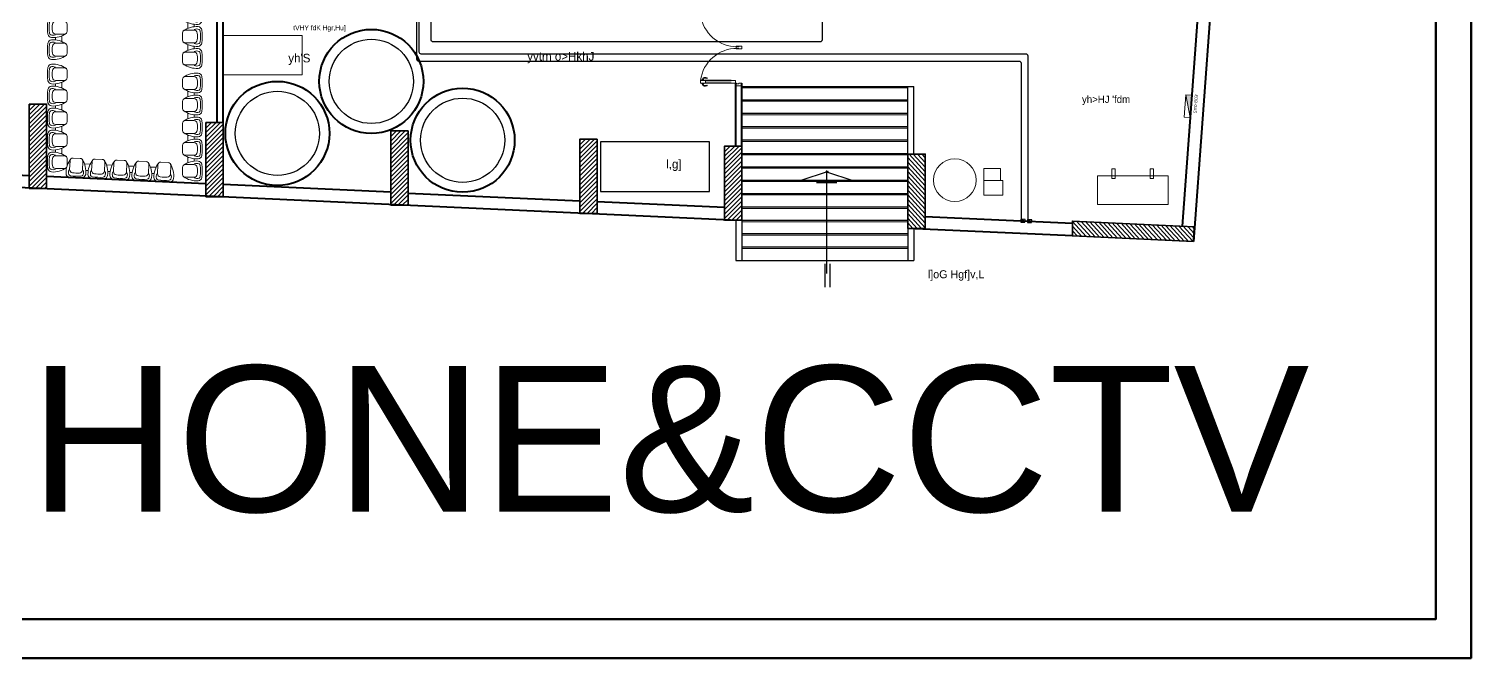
# Model space of a CAD drawing. Header units: inches. Extents: x 3955 to 4125, y 4886 to 4983.
# Drawn here: x 4038.4 to 4067.51, y 4886.44 to 4899.14 of the extents above; entities that cross this region are included whole.
import ezdxf

# ---------------------------------------------------------------- set-up
doc = ezdxf.new("R2010")
doc.units = ezdxf.units.IN
doc.header["$MEASUREMENT"] = 0
doc.linetypes.add('ACAD_ISO03W100', pattern=[30, 12, -18])
doc.layers.get('0').update_dxf_attribs({"lineweight": 35})
for name, color, linetype, lineweight in [('Column(S)', 24, 'Continuous', 35), ('DIM IN', 12, 'Continuous', 15), ('DOOR', 24, 'Continuous', 18), ('FIRNTUR', 171, 'Continuous', 20), ('HA', 252, 'Continuous', 18), ('hatch col(S)', 45, 'Continuous', 15), ('NORM', 90, 'Continuous', 15), ('Shop Drawing', 3, 'Continuous', 30), ('t 22', 220, 'Continuous', 20), ('TEXT', 152, 'Continuous', 30), ('walls', 7, 'Continuous', 40)]:
    doc.layers.add(name, color=color, linetype=linetype, lineweight=lineweight)
for name, color, linetype in [('D&T', 4, 'Continuous'), ('EM', 3, 'Continuous'), ('finish', 32, 'Continuous'), ('UMG-ML', 251, 'Continuous')]:
    doc.layers.add(name, color=color, linetype=linetype)
doc.styles.add('ARA', font='sosa.shx', dxfattribs={"height": 0.18})
doc.styles.add('SOSA', font='sosa.shx')
doc.styles.get("Standard").update_dxf_attribs({"font": 'arial.ttf'})

# ---------------------------------------------------------------- blocks, each defined once
blk = doc.blocks.new('A$C1AF40C6D')
at = {"layer": 'UMG-ML', "color": 244, "true_color": 0x991b1e}
for p, q in [((0.4829240413769185, 1.886242450705595), (0.4829240413769185, 2.351452395475917)), ((0.582604384735987, 1.886242450705595), (0.582604384735987, 2.351452395475917)), ((0.5431649931110769, 2.078167829214635), (0.5431649931110769, -5.251899892755318e-07)), ((0.5706523601024855, 0.02119846480809429), (4.254457053320948e-07, 0.2108104173416905)), ((0.342590063172338, 0.2505319180522747), (0.7534919611885016, 0.2505319180522747)), ((0.5156776261196683, 0.02119846480809429), (1.086329560776448, 0.2108104173416905))]:
    blk.add_line(p, q, dxfattribs=at)
blk = doc.blocks.new('A$C73D03C2A')
at = {"layer": 'DOOR', "linetype": 'Continuous'}
for p, q in [((0.04115829161966644, 0.8522461211953214), (0.04115829161966644, 0.8714871834390578)), ((0.0463343685174209, 0.8522461211953214), (0.0463343685174209, 0.8714871834390578)), ((0.04659856293193343, 0.8522461211953214), (0.04659856293193343, 0.8720518195771092)), ((0.05289977680172342, 0.8720518195771092), (0.04659856293193343, 0.8720518195771092)), ((0.05289977680172342, 0.8522461211953214), (0.04659856293193343, 0.8522461211953214)), ((0.05289977680172342, 0.8522461211953214), (0.05289977680172342, 0.8720518195771092)), ((0.05507588532645968, 0.8452533197927323), (0.05507588532645968, 0.8790446209794709)), ((0.06051615663923826, 0.8790446209794709), (0.05507588532645968, 0.8790446209794709)), ((0.06051615663923826, 0.8452533197927323), (0.05507588532645968, 0.8452533197927323)), ((0.06051615663923826, 0.8350898693074669), (0.06051615663923826, 0.8894925824303073)), ((0.06051615663923826, 0.8894925824303073), (0.07139669926377223, 0.8894925824303073)), ((0.07139669926377223, 0.8350898693074669), (0.06051615663923826, 0.8350898693074669)), ((0.06586324886436046, 0.2364611604809852), (0.06586324886436046, 0.8123752251789256)), ((0.07062637764701662, 0.8171383539614681), (0.07062637764701662, 0.8076120963966105)), ((0.07139669926377223, 0.8128233545216972), (0.07139669926377223, 0.9107482381432419)), ((0.07139669926377223, 0.9107482381432419), (0.1257994123864421, 0.9107482381432419)), ((0.07139669926377223, 0.8128233545216972), (0.07139669926377223, 0.2363246079981991)), ((0.07574891631327318, 0.8128233545213561), (0.07139669926377223, 0.8128233545216972)), ((0.07574891631327318, 0.8019428118969927), (0.07574891631327318, 0.8128233545213561)), ((0.07574891631327318, 0.8019428118969927), (0.07574891631327318, 0.2363246079981991)), ((0.07574891631327318, 0.8019428118969927), (0.1214471953369411, 0.8019428118969927)), ((0.1214471953369411, 0.8019428118969927), (0.1214471953369411, 0.8128233545213561)), ((0.1214471953369411, 0.8128233545213561), (0.1257994123864421, 0.8128233545216972)), ((0.1214471953369411, 0.8019428118969927), (0.1214471953369411, 0.2363246079981991)), ((0.1257994123864421, 0.8128233545216972), (0.1257994123864421, 0.9107482381432419)), ((0.1366799550114877, 0.8894925824303073), (0.1257994123864421, 0.8894925824303073)), ((0.1257994123864421, 0.8350898693074669), (0.1366799550114877, 0.8350898693074669)), ((0.1257994123864421, 0.8128233545216972), (0.1257994123864421, 0.2363246079981991)), ((0.1265697340034535, 0.8171383539614681), (0.1265697340034535, 0.8076120963966105)), ((0.1313328627858539, 0.2364611604809852), (0.1313328627858539, 0.8123752251789256)), ((0.1366799550114877, 0.8350898693074669), (0.1366799550114877, 0.8894925824303073)), ((0.1366799550114877, 0.8790446209794709), (0.1421202263237547, 0.8790446209794709)), ((0.1366799550114877, 0.8452533197927323), (0.1421202263237547, 0.8452533197927323)), ((0.1421202263237547, 0.8452533197927323), (0.1421202263237547, 0.8790446209794709)), ((0.1442963348485193, 0.8720518195771092), (0.1505975487182809, 0.8720518195771092)), ((0.1442963348485193, 0.8522461211953214), (0.1442963348485193, 0.8720518195771092)), ((0.1442963348485193, 0.8522461211953214), (0.1505975487182809, 0.8522461211953214)), ((0.1505975487182809, 0.8522461211953214), (0.1505975487182809, 0.8720518195771092)), ((0.1560378200305763, 0.8720518195771092), (0.1557736256160638, 0.8720518195771092)), ((0.1560378200305763, 0.8522461211953214), (0.1560378200305763, 0.8720518195771092)), ((0.01274402635860383, 2.765000317594968e-08), (0.01274402635860383, 0.130566539145434)), ((0.05626619685699552, 0.130566539145434), (0.01274402635860383, 0.130566539145434)), ((0.0671467394815295, 2.765000317594968e-08), (0.01274402635860383, 2.765000317594968e-08)), ((0.05626619685699552, 0.130566539145434), (0.05626619685699552, 0.07072355470995717)), ((0.05626619685699552, 0.07072355470995717), (0.0671467394815295, 0.07072355470995717)), ((0.0671467394815295, 0.07072355470995717), (0.0671467394815295, 2.765000317594968e-08)), ((0.07139669926377223, 0.2363246079981991), (0.07139669926377223, 0.1383997243767681)), ((0.07139669926377223, 0.1383997243767681), (0.1257994123864421, 0.1383997243767681)), ((0.1257994123864421, 0.1383997243767681), (0.1257994123864421, 0.2363246079981991)), ((0.8241878056285543, 0.07072355470995717), (0.8241878056285543, 2.765000317594968e-08)), ((0.8350683482530883, 0.07072355470995717), (0.8241878056285543, 0.07072355470995717)), ((0.8241878056285543, 2.765000317594968e-08), (0.883944026358563, 2.764988948911196e-08)), ((0.8350683482530883, 0.130566539145434), (0.8350683482530883, 0.07072355470995717)), ((0.8350683482530883, 0.130566539145434), (0.883944026358563, 0.1305665391453203)), ((0.8839440263583072, 2.764954842859879e-08), (0.8839440263583072, 0.1305665391449793))]:
    blk.add_line(p, q, dxfattribs=at)
at = {"layer": 'DOOR'}
for p, q in [((0.01274402635911542, 0.1306800276498734), (0.01274402635885963, 2.765000317594968e-08)), ((0.01274402635860383, 0.1306800276499871), (0.01274402635860383, 2.765000317594968e-08)), ((0.01274402635911542, 0.1306800276499871), (0.01274402635911542, 2.765000317594968e-08)), ((0.04351796029945376, 0.1344831317609305), (0.08217652707068623, 0.1344831317609305)), ((0.05626619685699552, 0.130566539145434), (0.07139669926377223, 0.1383997243767681)), ((0.0638314480600286, 0.1538124151464899), (0.0638314480600286, 0.1151538483755985))]:
    blk.add_line(p, q, dxfattribs=at)
at = {"layer": 'DOOR', "linetype": 'Continuous'}
blk.add_circle((0.0638314480600286, 0.1344831317609305), 0.006171754386021957, dxfattribs=at)
for centre, radius, start, end in [((0.105231958906387, 0.8173312343931229), 0.1054472522219032, 172.4946254058464, 205.9898824173039), ((0.04617414787827556, 0.8251119786863228), 0.04587909776660076, 96.27656190941289, 172.4946254058464), ((0.01790885458177627, 0.7731626572639243), 0.007734229818527596, 195.2912776901905, 36.68848714449877), ((0.1059726334656261, 0.8157959740129854), 0.09025677453021563, 171.5897563912999, 204.907739471835), ((0.04617414787827556, 0.8251119786863228), 0.02974250113249939, 99.70891324342625, 172.4946254058726), ((0.04374633006841577, 0.8714871834390578), 0.002588038448920769, 0, 180), ((0.04374633006841577, 0.8522461211953214), 0.002588038448921856, 180, 0), ((0.07062637764701662, 0.8123752251789256), 0.004763128782370916, 90, 270), ((0.1265697340034535, 0.8123752251789256), 0.004763128782370946, 270, 90), ((0.1531547902939394, 0.8720518195771092), 0.002618835322178918, 0, 192.4510718716548), ((0.1531547902939394, 0.8522461211953214), 0.002618835322181432, 167.5489281281919, 0), ((0.1510219637719388, 0.8244063552574517), 0.04587909776660395, 7.505374594153642, 83.72343809058711), ((0.1510219637719388, 0.8244063552574517), 0.02974250113250175, 7.505374594153642, 80.29108675657375), ((0.1792872570684381, 0.7724570338351668), 0.007734229818524392, 143.3115128555012, 344.708722309796), ((0.09122347818461662, 0.8150903505844553), 0.09025677453021409, 335.092260528165, 8.410243608700299), ((0.0919641527438273, 0.8166256109643655), 0.1054472522219041, 334.0101175826961, 7.505374594153642)]:
    blk.add_arc(centre, radius, start, end, dxfattribs=at)
at = {"layer": 'DOOR'}
blk.add_arc((0.03488519481720687, 0.1156057930363659), 0.800322999148694, 358.928885534774, 83.47729656968612, dxfattribs=at)
blk = doc.blocks.new('A$C71E71584')
at = {"layer": 'FIRNTUR', "color": 114, "true_color": 0x139b48}
for p, q in [((0.6769556456179089, 2.806411861256947), (0.5015014672712823, 2.806411861256947)), ((0.7352315405319132, 2.605683778774619), (0.7352315405319132, 2.748135966342943)), ((0.4963575580914039, 2.47898060417856), (0.4963575580914039, 2.430835362777543)), ((0.6769556456179089, 2.547407883860387), (0.5015014672712823, 2.547407883860387)), ((0.6769556456179089, 2.362408083095943), (0.5015014672712823, 2.362408083095943)), ((0.6258595467897976, 2.511804009413481), (0.6258595467897976, 2.398011957542622)), ((0.6769556456179089, 2.103404105699155), (0.5015014672712823, 2.103404105699155)), ((0.6258595467897976, 2.067800231252477), (0.6258595467897976, 1.954008179381617)), ((0.7352315405319132, 2.304132188181711), (0.7352315405319132, 2.161680000613615)), ((0.4963575580914039, 2.034976826017555), (0.4963575580914039, 1.986831584616539)), ((0.6769556456179089, 1.918404304934711), (0.5015014672712823, 1.918404304934711)), ((0.7352315405319132, 1.717676222452383), (0.7352315405319132, 1.860128410020479)), ((0.4963575580914039, 1.590973047856323), (0.4963575580914039, 1.542827806455307)), ((0.6769556456179089, 1.659400327538151), (0.5015014672712823, 1.659400327538151)), ((0.6769556456179089, 1.474400526773479), (0.5015014672712823, 1.474400526773479)), ((0.6258595467897976, 1.623796453091245), (0.6258595467897976, 1.510004401220385)), ((0.6769556456179089, 1.215396549376919), (0.5015014672712823, 1.215396549376919)), ((0.6258595467897976, 1.183177002861157), (0.6258595467897976, 1.066000623059153)), ((0.7352315405319132, 1.416124631859248), (0.7352315405319132, 1.273672444291151)), ((0.4963575580914039, 1.150353597626236), (0.4963575580914039, 1.098824028294075)), ((0.6769556456179089, 1.030396748612475), (0.5015014672712823, 1.030396748612475)), ((0.7352315405319132, 0.9721208536980157), (0.7352315405319132, 0.8296686661299191)), ((0.6769556456179089, 0.7713927712156874), (0.5015014672712823, 0.7713927712156874))]:
    blk.add_line(p, q, dxfattribs=at)
for centre, radius, start, end in [((1.237682160898203, 2.676909872558781), 0.900900289944697, 171.5173801360111, 188.4826198639889), ((0.423488323548554, 2.798339473859414), 0.07770119321899073, 94.9607953018383, 171.5173801360111), ((1.237682160898203, 2.676909872558781), 0.8685247927701174, 172.7857804540789, 187.2142195459211), ((0.4209998656351672, 2.78028676288568), 0.04532569604441126, 115.385148193526, 172.7857804540789), ((0.4457085405215366, 2.710736564541548), 0.1189893845691374, 64.65622472322677, 111.7745978418791), ((0.4514196904633536, 2.425659245549468), 0.4514221863942762, 54.13626617093352, 94.4022702643843), ((1.237682160898203, 2.676909872558781), 0.8037737984209585, 174.9734678221659, 185.0265321778341), ((0.5015014672712823, 2.741660866907978), 0.06475099434915894, 90, 174.9734678221659), ((0.6769556456179089, 2.748135966342943), 0.05827589491424305, 0, 90), ((1.237682160898203, 2.232906094397549), 0.900900289944697, 171.5173801360111, 188.4826198639889), ((0.423488323548554, 2.555480271258148), 0.07770119321899073, 188.4826198639889, 265.0392046981617), ((0.423488323548554, 2.354335695698182), 0.07770119321899073, 94.9607953018383, 171.5173801360111), ((1.237682160898203, 2.232906094397549), 0.8685247927701174, 172.7857804540789, 187.2142195459211), ((0.4209998656351672, 2.573532982231882), 0.04532569604441126, 187.2142195459211, 244.6148518064738), ((0.4209998656351672, 2.336282984724448), 0.04532569604441126, 115.385148193526, 172.7857804540789), ((0.4457085405215366, 2.643083180576014), 0.1189893845691374, 248.2254021581207, 295.3437752767733), ((0.4457085405215366, 2.266732786380317), 0.1189893845691374, 64.65622472322677, 111.7745978418791), ((0.4514196904633536, 2.928160499568094), 0.4514221863942762, 265.5977297356157, 305.8637338290663), ((0.4514196904633536, 1.981655467388237), 0.4514221863942762, 54.13626617093352, 94.4022702643843), ((0.5015014672712823, 2.612158878209584), 0.06475099434915894, 185.0265321778341, 270), ((0.5015014672712823, 2.297657088746746), 0.06475099434915894, 90, 174.9734678221659), ((0.6769556456179089, 2.605683778774619), 0.05827589491424305, 270, 0), ((0.6769556456179089, 2.304132188181711), 0.05827589491424305, 0, 90), ((0.423488323548554, 2.111476493096916), 0.07770119321899073, 188.4826198639889, 265.0392046981617), ((0.4209998656351672, 2.12952920407065), 0.04532569604441126, 187.2142195459211, 244.6148518064738), ((0.4457085405215366, 2.199079402414782), 0.1189893845691374, 248.2254021581207, 295.3437752767733), ((0.4514196904633536, 2.484156721406862), 0.4514221863942762, 265.5977297356157, 305.8637338290663), ((1.237682160898203, 2.232906094397549), 0.8037737984209585, 174.9734678221659, 185.0265321778341), ((0.5015014672712823, 2.168155100048352), 0.06475099434915894, 185.0265321778341, 270), ((0.6769556456179089, 2.161680000613615), 0.05827589491424305, 270, 0), ((1.237682160898203, 1.788902316236317), 0.900900289944697, 171.5173801360111, 188.4826198639889), ((0.423488323548554, 1.910331917536951), 0.07770119321899073, 94.9607953018383, 171.5173801360111), ((1.237682160898203, 1.788902316236317), 0.8685247927701174, 172.7857804540789, 187.2142195459211), ((0.4209998656351672, 1.892279206563217), 0.04532569604441126, 115.385148193526, 172.7857804540789), ((0.4457085405215366, 1.822729008219085), 0.1189893845691374, 64.65622472322677, 111.7745978418791), ((0.4514196904633536, 1.537651689227005), 0.4514221863942762, 54.13626617093352, 94.4022702643843), ((1.237682160898203, 1.788902316236317), 0.8037737984209585, 174.9734678221659, 185.0265321778341), ((0.5015014672712823, 1.853653310585514), 0.06475099434915894, 90, 174.9734678221659), ((0.6769556456179089, 1.860128410020479), 0.05827589491424305, 0, 90), ((1.237682160898203, 1.344898538075086), 0.900900289944697, 171.5173801360111, 188.4826198639889), ((0.423488323548554, 1.667472714935684), 0.07770119321899073, 188.4826198639889, 265.0392046981617), ((0.423488323548554, 1.466328139375946), 0.07770119321899073, 94.9607953018383, 171.5173801360111), ((0.4209998656351672, 1.685525425909418), 0.04532569604441126, 187.2142195459211, 244.6148518064738), ((0.4209998656351672, 1.448275428402212), 0.04532569604441126, 115.385148193526, 172.7857804540789), ((0.4457085405215366, 1.75507562425355), 0.1189893845691374, 248.2254021581207, 295.3437752767733), ((0.4457085405215366, 1.37872523005808), 0.1189893845691374, 64.65622472322677, 111.7745978418791), ((0.4514196904633536, 2.04015294324563), 0.4514221863942762, 265.5977297356157, 305.8637338290663), ((0.4514196904633536, 1.093647911066), 0.4514221863942762, 54.13626617093352, 94.4022702643843), ((0.5015014672712823, 1.724151321887348), 0.06475099434915894, 185.0265321778341, 270), ((0.5015014672712823, 1.409649532424282), 0.06475099434915894, 90, 174.9734678221659), ((0.6769556456179089, 1.717676222452383), 0.05827589491424305, 270, 0), ((0.6769556456179089, 1.416124631859248), 0.05827589491424305, 0, 90), ((0.423488323548554, 1.22346893677468), 0.07770119321899073, 188.4826198639889, 265.0392046981617), ((1.237682160898203, 1.344898538075086), 0.8685247927701174, 172.7857804540789, 187.2142195459211), ((0.4209998656351672, 1.241521647748414), 0.04532569604441126, 187.2142195459211, 244.6148518064738), ((0.4457085405215366, 1.311071846092545), 0.1189893845691374, 248.2254021581207, 295.3437752767733), ((0.4514196904633536, 1.596149165084626), 0.4514221863942762, 265.5977297356157, 305.8637338290663), ((1.237682160898203, 1.344898538075086), 0.8037737984209585, 174.9734678221659, 185.0265321778341), ((0.5015014672712823, 1.280147543726116), 0.06475099434915894, 185.0265321778341, 270), ((0.6769556456179089, 1.273672444291151), 0.05827589491424305, 270, 0), ((1.237682160898203, 0.9008947599140811), 0.900900289944697, 171.5173801360111, 188.4826198639889), ((0.423488323548554, 1.022324361214714), 0.07770119321899073, 94.9607953018383, 171.5173801360111), ((1.237682160898203, 0.9008947599140811), 0.8685247927701174, 172.7857804540789, 187.2142195459211), ((0.4209998656351672, 1.00427165024098), 0.04532569604441126, 115.385148193526, 172.7857804540789), ((0.4457085405215366, 0.9347214518968485), 0.1189893845691374, 64.65622472322677, 111.7745978418791), ((0.4514196904633536, 0.6496441329047684), 0.4514221863942762, 54.13626617093352, 94.4022702643843), ((1.237682160898203, 0.9008947599140811), 0.8037737984209585, 174.9734678221659, 185.0265321778341), ((0.5015014672712823, 0.9656457542632779), 0.06475099434915894, 90, 174.9734678221659), ((0.6769556456179089, 0.9721208536980157), 0.05827589491424305, 0, 90), ((0.423488323548554, 0.7794651586134478), 0.07770119321899073, 188.4826198639889, 265.0392046981617), ((0.4209998656351672, 0.7975178695871818), 0.04532569604441126, 187.2142195459211, 244.6148518064738), ((0.4457085405215366, 0.8670680679313136), 0.1189893845691374, 248.2254021581207, 295.3437752767733), ((0.4514196904633536, 1.152145386923394), 0.4514221863942762, 265.5977297356157, 305.8637338290663), ((0.5015014672712823, 0.8361437655648842), 0.06475099434915894, 185.0265321778341, 270), ((0.6769556456179089, 0.8296686661299191), 0.05827589491424305, 270, 0)]:
    blk.add_arc(centre, radius, start, end, dxfattribs=at)
blk = doc.blocks.new('LAB PANNEL')
h = blk.add_hatch(color=4)
h.dxf.hatch_style = 1
h.paths.add_polyline_path([(96.05460240355947, 62.41413758615842), (95.93460240355947, 62.41413758615842), (96.05460240355947, 61.96413758615842)])
at = {"layer": 'NORM', "color": 4, "lineweight": 0, "ltscale": 2.5}
blk.add_line((95.93460240355947, 62.41413758615842, 1.879122696753864e-08), (96.05460240355947, 61.96413758615842, 1.879122696753864e-08), dxfattribs=at)
at = {"layer": 'NORM', "color": 4, "lineweight": 0, "ltscale": 2.5, "elevation": 1.879122696753864e-08}
blk.add_lwpolyline([(96.05460240355947, 62.41413758615842), (95.93460240355947, 62.41413758615842), (95.93460240355947, 61.96413758615842), (96.05460240355947, 61.96413758615842), (96.05460240355947, 62.41413758615842)], dxfattribs=at)
blk = doc.blocks.new('D1')
blk.add_lwpolyline([(0.3389517928371788, 0), (0, 0), (0, -0.06597133304239836), (0.3389517928371788, -0.06597133304239836)], close=True)
for centre in [(0.05582165647547299, -0.03298566652119916), (0.2831301363617058, -0.03298566652119916)]:
    blk.add_circle(centre, 0.03019297391483633)
at = {"layer": 'D&T'}
for points in [[(0.3389517928371788, 0.1603832733151194), (0, 0.1603832733151194), (0, 0), (0.3389517928371788, 0)], [(0.2075600777752697, 0.1089665758106548), (0.1335104227764532, 0.1089665758106548), (0.1335104227764532, 0.06164578472703397), (0.2075600777752697, 0.06164578472703397)]]:
    blk.add_lwpolyline(points, close=True, dxfattribs=at)
blk = doc.blocks.new('A$C7FB02DE5')
at = {"layer": 'hatch col(S)', "ltscale": 2.5}
h = blk.add_hatch(dxfattribs=at)
h.set_pattern_fill('ANSI31', color=256, scale=0.02, angle=-360.0000000000001)
h.set_pattern_definition([(44.99999999999995, (-150.3758447043983, 282.9597144366614), (-0.04490128060534573, 0.0449012806053458), [])])
h.paths.add_polyline_path([(24.31243298105892, -15.20583374881244), (23.96243298105946, -15.20583374881244), (23.96243298105946, -16.91006773903177), (24.31243298105892, -16.91006773903177)])
h = blk.add_hatch(dxfattribs=at)
h.set_pattern_fill('ANSI31', color=256, scale=0.02, angle=-360.0000000000001)
h.set_pattern_definition([(44.99999999999995, (-157.1457246596906, 282.5922139825268), (-0.04490128060534573, 0.0449012806053458), [])])
h.paths.add_polyline_path([(27.52762537184026, -17.07333420294685), (27.87762537184017, -17.07333420294685), (27.87762537184017, -15.57593482953939), (27.52762537184026, -15.57593482953939)])
h = blk.add_hatch(dxfattribs=at)
h.set_pattern_fill('ANSI31', color=256, scale=0.02, angle=-360.0000000000001)
h.set_pattern_definition([(44.99999999999995, (-153.4159170504809, 282.4218412809353), (-0.04490128060534573, 0.0449012806053458), [])])
h.paths.add_polyline_path([(31.25743298104999, -17.24370690453861), (31.6074329810499, -17.24370690453861), (31.6074329810499, -15.74630753113115), (31.25743298104999, -15.74630753113115)])
h = blk.add_hatch(dxfattribs=at)
h.set_pattern_fill('ANSI31', color=256, scale=0.02, angle=-360.0000000000001)
h.set_pattern_definition([(44.99999999999995, (-149.595900244828, 282.2564201625014), (-0.04490128060534573, 0.0449012806053458), [])])
h.paths.add_polyline_path([(35.0774497867028, -17.40912802297225), (35.42744978670271, -17.40912802297225), (35.42744978670271, -15.91172864956479), (35.0774497867028, -15.91172864956479)])
h = blk.add_hatch(dxfattribs=at)
h.set_pattern_fill('ANSI31', color=256, scale=0.02, angle=-360.0000000000001)
h.set_pattern_definition([(44.99999999999995, (-146.6769246246813, 282.1173448248828), (-0.04490128060534573, 0.0449012806053458), [])])
h.paths.add_polyline_path([(37.99642540684999, -17.54820336059083), (38.34642540684945, -17.54820336059083), (38.34642540684945, -16.05080398718337), (37.99642540684999, -16.05080398718337)])
h = blk.add_hatch(dxfattribs=at)
h.set_pattern_fill('ANSI31', color=256, scale=0.02, angle=-272.631599923883)
h.set_pattern_definition([(132.368400076117, (-150.3758278987443, 341.1865491831663), (-0.04691552220762867, -0.04279233314491628), [])])
h.paths.add_polyline_path([(42.04782672648662, -16.21251023667219), (41.69782672648671, -16.21251023667219), (41.69782672648671, -17.71251023667219), (42.04782672648662, -17.71251023667219)])
h = blk.add_hatch(dxfattribs=at)
h.set_pattern_fill('ANSI31', color=256, scale=0.02, angle=-272.631599923883)
h.set_pattern_definition([(132.368400076117, (-316.7057546174324, -640.7475171747087), (-0.04691552220762866, -0.0427923331449163), [])])
h.paths.add_polyline_path([(45.01766811430025, -17.86486686277021), (47.45784186631181, -17.97864022008594), (47.4717044049421, -17.67897327902665), (45.01771163795229, -17.56457281909002)])
at = {"layer": 'Column(S)', "ltscale": 2.5}
for points in [[(23.96243298105946, -16.91006773903177), (24.31243298105892, -16.91006773903177), (24.31243298105892, -15.20583374881244), (23.96243298105946, -15.20583374881244)], [(27.87762537184017, -15.57593482953939), (27.52762537184026, -15.57593482953939), (27.52762537184026, -17.07333420294685), (27.87762537184017, -17.07333420294685)], [(31.6074329810499, -15.74630753113115), (31.25743298104999, -15.74630753113115), (31.25743298104999, -17.24370690453861), (31.6074329810499, -17.24370690453861)], [(35.42744978670271, -15.91172864956479), (35.0774497867028, -15.91172864956479), (35.0774497867028, -17.40912802297225), (35.42744978670271, -17.40912802297225)], [(38.34642540684945, -16.05080398718337), (37.99642540684999, -16.05080398718337), (37.99642540684999, -17.54820336059083), (38.34642540684945, -17.54820336059083)], [(41.69782672648671, -17.71251023667219), (42.04782672648662, -17.71251023667219), (42.04782672648662, -16.21251023667219), (41.69782672648671, -16.21251023667219)], [(47.45793080280328, -17.97864430782124), (47.47170498365267, -17.67896068807886), (45.0176898761265, -17.56456154180501), (45.0176898761265, -17.86487814005545)]]:
    blk.add_lwpolyline(points, close=True, dxfattribs=at)
at = {"layer": 'DIM IN', "ltscale": 2.5}
blk.add_lwpolyline([(29.4724581895307, -14.61562213616662), (27.87768987612571, -14.61562213616662), (27.87768987612571, -13.81744441252818), (29.4724581895307, -13.81744441252818)], close=True, dxfattribs=at)
at = {"layer": 'DIM IN', "ltscale": 2.5, "elevation": -1.879122696753864e-08}
for points in [[(43.22879162583922, -16.50502727437629), (43.56221365092551, -16.50502727437629), (43.56221365092551, -16.74738748909817), (43.22879162583922, -16.74738748909817)], [(45.88072913014912, -16.51156648104075), (45.81328321731871, -16.51156648104075), (45.81328321731871, -16.70369559234109), (45.88072913014912, -16.70369559234109)], [(46.5855611186571, -16.51156648104075), (46.6530070314875, -16.51156648104075), (46.6530070314875, -16.70369559234109), (46.5855611186571, -16.70369559234109)], [(43.22879162583922, -16.74738748909817), (43.61273417809116, -16.74738748909817), (43.61273417809116, -17.04024259689299), (43.22879162583922, -17.04024259689299)], [(45.51988744211576, -16.64976449194432), (46.94640280669046, -16.64976449194432), (46.94640280669046, -17.23288193291751), (45.51988744211576, -17.23288193291751)]]:
    blk.add_lwpolyline(points, close=True, dxfattribs=at)
at = {"layer": 'DIM IN', "ltscale": 2.5}
blk.add_circle((42.64278041912985, -16.74065391110958, -1.879122696753864e-08), 0.4308656892089857, dxfattribs=at)
at = {"layer": 'HA', "linetype": 'ACAD_ISO03W100'}
for points in [[(48.09370914785359, -9.358842633851054), (47.45793080279873, -17.97801802155823), (41.69782672648671, -17.71331828160851)], [(38.34642540684945, -17.55930803352567), (13.15778726444569, -16.40178971829209)]]:
    blk.add_lwpolyline(points, dxfattribs=at)
at = {"layer": 'Shop Drawing'}
for points in [[(43.9878749599352, -17.57723664326977), (43.9878749599352, -14.38320151463245, 0.4142135623725623), (43.94787495993523, -14.34320151463248), (31.82548270073676, -14.34320151463248, -0.414213562373095), (31.78548270073679, -14.30320151463252), (31.78548270073679, -9.955292832203213)], [(44.12232922960993, -17.58341254726838), (44.12232922960993, -14.23476398514026, 0.4142135623725623), (44.08232922960997, -14.1947639851403), (31.87237660821529, -14.1947639851403, -0.414213562373095), (31.83237660821533, -14.15476398514033), (31.83237660821533, -9.955292832203213)]]:
    blk.add_lwpolyline(points, format="xyb", dxfattribs=at)
at = {"layer": 'Shop Drawing', "color": 1}
blk.add_lwpolyline([(32.06689239379966, -9.955292832202758), (32.06689239379966, -13.90196610649309, 0.414213562373095), (32.10689239379963, -13.94196610649306), (39.93121037279343, -13.94196610649306, 0.414213562373095), (39.97121037279339, -13.90196610649309), (39.97121037279339, -12.45068050946543)], format="xyb", dxfattribs=at)
at = {"layer": 't 22', "color": 251, "linetype": 'ACAD_ISO03W100', "ltscale": 0.5, "true_color": 0x636466}
for p, q in [((38.34642540684945, -14.87820336059099), (41.69782672648671, -14.87820336059099)), ((38.34642540684945, -15.14820336059097), (41.69782672648671, -15.14820336059097)), ((38.34642540684945, -15.41820336059095), (41.69782672648671, -15.41820336059095)), ((38.34642540684945, -15.68820336059093), (41.69782672648671, -15.68820336059093)), ((38.34642540684945, -15.95820336059091), (41.69782672648671, -15.95820336059091)), ((38.34642540684945, -16.2282033605909), (41.69782672648671, -16.2282033605909)), ((38.34642540684945, -16.49820336059088), (41.69782672648671, -16.49820336059088)), ((38.34642540684945, -16.76820336059086), (41.69782672648671, -16.76820336059086)), ((38.34642540684945, -17.03820336059084), (41.69782672648671, -17.03820336059084)), ((38.34642540684945, -17.30820336059082), (41.69782672648671, -17.30820336059082)), ((38.34642540684945, -17.57820336059081), (41.69782672648671, -17.57820336059081)), ((38.34642540684945, -17.84820336059079), (41.69782672648671, -17.84820336059079)), ((38.34642540684945, -18.11820336059077), (41.69782672648671, -18.11820336059077))]:
    blk.add_line(p, q, dxfattribs=at)
at = {"layer": 'UMG-ML', "ltscale": 2.5}
for p, q in [((38.34642540684945, -14.84820336059101), (41.8178267264866, -14.84820336059101)), ((38.34642540684945, -15.118203360591), (41.69782672648671, -15.118203360591)), ((41.69782672648671, -16.21251023667219), (41.69782672648671, -14.84820336059101)), ((41.8178267264866, -16.21251023667219), (41.8178267264866, -14.84820336059101)), ((38.34642540684945, -15.38820336059098), (41.69782672648671, -15.38820336059098)), ((38.34642540684945, -15.65820336059096), (41.69782672648671, -15.65820336059096)), ((38.34642540684945, -15.92820336059094), (41.69782672648671, -15.92820336059094)), ((38.34642540684945, -16.19820336059092), (41.69782672648671, -16.19820336059092)), ((38.34642540684945, -16.46820336059091), (41.69782672648671, -16.46820336059091)), ((38.34642540684945, -16.73820336059089), (41.69782672648671, -16.73820336059089)), ((38.34642540684945, -17.00820336059087), (41.69782672648671, -17.00820336059087)), ((38.34642540684945, -17.27820336059085), (41.69782672648671, -17.27820336059085)), ((38.34642540684945, -17.35930803352562), (38.34642540684945, -18.35820336059078)), ((38.22642540684956, -17.54820336059083), (38.22642540684956, -18.35820336059055)), ((38.34642540684945, -17.54820336059083), (41.69782672648671, -17.54820336059083)), ((41.69782672648671, -17.51331828160846), (41.69782672648671, -18.35820336059078)), ((41.8178267264866, -17.71251023667219), (41.8178267264866, -18.35820336059078)), ((38.34642540684945, -17.81820336059081), (41.69782672648671, -17.81820336059081)), ((38.34642540684945, -18.0882033605908), (41.69782672648671, -18.0882033605908)), ((38.22642540684956, -18.35820336059055), (41.8178267264866, -18.35820336059078))]:
    blk.add_line(p, q, dxfattribs=at)
at = {"layer": 'UMG-ML', "ltscale": 2.5, "elevation": 4.053478328721314e-09}
blk.add_lwpolyline([(35.49071649900861, -15.96881545444103), (35.49071649900861, -16.96881545444103), (37.69071649900889, -16.96881545444103), (37.69071649900889, -15.96881545444103)], close=True, dxfattribs=at)
at = {"layer": 'UMG-ML', "ltscale": 2.5}
for centre in [(30.86670896114083, -14.74638602660616), (28.97015334631942, -15.79562213616668), (32.7092157638408, -15.9336470180408)]:
    blk.add_circle(centre, 0.85, dxfattribs=at)
at = {"layer": 'walls', "ltscale": 2.5}
for p, q in [((48.42931909127219, -4.809184014659422), (47.45793080280328, -17.97864430782124)), ((27.75762537208584, -15.57594250885609), (27.75743298130465, -12.56956908695452)), ((27.87762537184017, -15.57593482953939), (27.87744833212173, -12.80944310449468)), ((47.55401164230625, -13.27749435432202), (47.23018697428051, -17.66770181114816)), ((38.22642540685001, -14.84820336059101), (38.22642540684956, -14.78075482317149)), ((38.3464254068499, -14.84820336059101), (38.3464254068499, -14.78251154408713)), ((38.22642540684956, -16.05080398718337), (38.22642540685001, -14.84820336059101)), ((38.34642540684945, -16.05080398718337), (38.34642540684945, -14.84820336059101)), ((38.11783165520001, -17.54820336059083), (13.15778726444569, -16.40264119108178)), ((23.96243298105946, -16.64915921289412), (20.74778726443446, -16.50150050795855)), ((27.52762537184026, -16.81291962000387), (24.31243298105892, -16.66523580461921)), ((31.25743298104999, -16.98424131756633), (27.87762537184017, -16.82899621172896)), ((31.6074329810499, -17.0003179092912), (35.0774497867028, -17.15970660490302)), ((37.99642540684999, -17.2937842600486), (35.42744978670271, -17.17578319662834)), ((45.0176898761265, -17.86487814005545), (41.69782672648853, -17.71251023667219)), ((45.0176898761265, -17.61629283795492), (42.04782672648662, -17.47987775985075))]:
    blk.add_line(p, q, dxfattribs=at)
for centre in [(30.86670896114083, -14.74638602660616), (28.97015334631942, -15.79562213616668), (32.7092157638408, -15.9336470180408)]:
    blk.add_circle(centre, 1.05, dxfattribs=at)
at = {"layer": 'D&T', "xscale": 0.249736685163298, "yscale": 0.249736685163298, "zscale": 0.249736685163298, "rotation": 357.370074673476}
for p in [(43.97432691381891, -17.56836792262197), (44.10878118349365, -17.57454382662058)]:
    blk.add_blockref('D1', p, dxfattribs=at)
at = {"layer": 'DOOR', "ltscale": 2.5, "yscale": 0.9145212180413327, "zscale": 0.9145212180413327, "rotation": 90}
for p, xscale in [((38.34642543213613, -13.28179585850148), -0.9145212180413327), ((38.34642543213613, -14.84391866206556), 0.9145212180413327)]:
    blk.add_blockref('A$C73D03C2A', p, dxfattribs=dict(at, xscale=xscale))
at = {"layer": 'finish', "ltscale": 2.5}
for p in [(23.99294580940204, -15.00734075132527, -1.879122696753864e-08), (23.99294580940204, -17.27619908557995, -1.879122696753864e-08)]:
    blk.add_blockref('A$C71E71584', p, dxfattribs=at)
at = {"layer": 'finish', "ltscale": 2.5, "xscale": -1}
for p in [(27.79001086900917, -15.18482670409685, -1.879122696753864e-08), (27.79001086900917, -17.45368503835152, -1.879122696753864e-08)]:
    blk.add_blockref('A$C71E71584', p, dxfattribs=at)
at = {"layer": 'finish', "ltscale": 2.5}
for name, p, rotation in [('A$C71E71584', (27.55705447269111, -17.15504862570924), 87.32298343690873), ('A$C1AF40C6D', (40.60220014779406, -16.54535038958329), 180)]:
    blk.add_blockref(name, p, dxfattribs=dict(at, rotation=rotation))
at = {"layer": 'NORM', "color": 3, "lineweight": 9, "rotation": 355.7814640341039}
blk.add_blockref('LAB PANNEL', (-52.96048896224238, -70.20421699110943, -1.879122696753864e-08), dxfattribs=at)
at = {"layer": 'D&T', "char_height": 0.008843589026087324, "attachment_point": 1, "rotation": 357.3700746734759}
for s, insert in [('T', (44.06407589442279, -17.54705242700993)), ('D', (44.20039883196614, -17.55331416475201, -1.877143493215915e-08))]:
    blk.add_mtext_dynamic_manual_height_columns(s, width=0.08090805348547292, gutter_width=12.5, heights=[0], dxfattribs=dict(at, insert=insert))
at = {"layer": 'EM', "color": 1, "lineweight": 15, "ltscale": 2.5, "insert": (47.54956938228588, -15.01264135621818, -1.879122696753864e-08), "char_height": 0.06, "attachment_point": 1, "rotation": 265.76608276609284, "style": 'ARA'}
blk.add_mtext_dynamic_manual_height_columns('{\\fArial|b0|i0|c178|p34;\\C3;EDB-GAS}', width=0.66638982710856, gutter_width=0.8999999999999999, heights=[0], dxfattribs=at)
at = {"layer": 'TEXT', "linetype": 'Continuous', "ltscale": 0.09, "style": 'SOSA'}
for s, height, p in [('tVHY fdK Hgr,Hu]', 0.09772009639010173, (29.29071382191842, -13.71311177090456, 4.053478328721314e-09)), ("yh'S", 0.1745001721251817, (29.19029167719646, -14.36224782599834, 4.053478328721314e-09)), ('yvtm o>HkhJ', 0.1745001721251817, (34.01322579657517, -14.32663368974272, 4.053478328721314e-09)), ("yh>HJ 'fdm", 0.1454168101043181, (45.2098562655051, -15.18035130376302)), ('l,g]', 0.1745001721251817, (36.81753752963959, -16.50168398186429)), ('l]oG Hgf]v,L', 0.1615742334492423, (42.09956158638943, -18.71938919233776))]:
    blk.add_text(s, height=height, dxfattribs=at).set_placement(p)

msp = doc.modelspace()

# ---------------------------------------------------------------- linework, layer by layer
at = {"color": 9, "lineweight": 50, "true_color": 0xd19cc7}
msp.add_lwpolyline([(4067.510441491235, 4983.14721411583), (3955.211084515911, 4983.14721411583), (3955.211084515911, 4886.441499428129), (4067.510441491235, 4886.441499428129)], close=True, dxfattribs=at)
at = {"color": 1, "lineweight": 50}
msp.add_lwpolyline([(4066.794881043759, 4915.876671714192), (4012.120188821405, 4915.876671714192), (4012.120188821405, 4887.225527874332), (4066.794881043759, 4887.225527874332)], close=True, dxfattribs=at)

# ---------------------------------------------------------------- block references
msp.add_blockref('A$C7FB02DE5', (4014.445580931962, 4912.828683352283))

# ---------------------------------------------------------------- texts
at = {"color": 215, "lineweight": 50, "true_color": 0xa953a0, "insert": (4013.269465744626, 4892.341394174542), "char_height": 2.94530715718267, "attachment_point": 1}
msp.add_mtext_dynamic_manual_height_columns('DATA,TELEPHONE&CCTV', width=24.70111963982345, gutter_width=1, heights=[2.623159232073144], dxfattribs=at)

doc.saveas('drawing.dxf')
